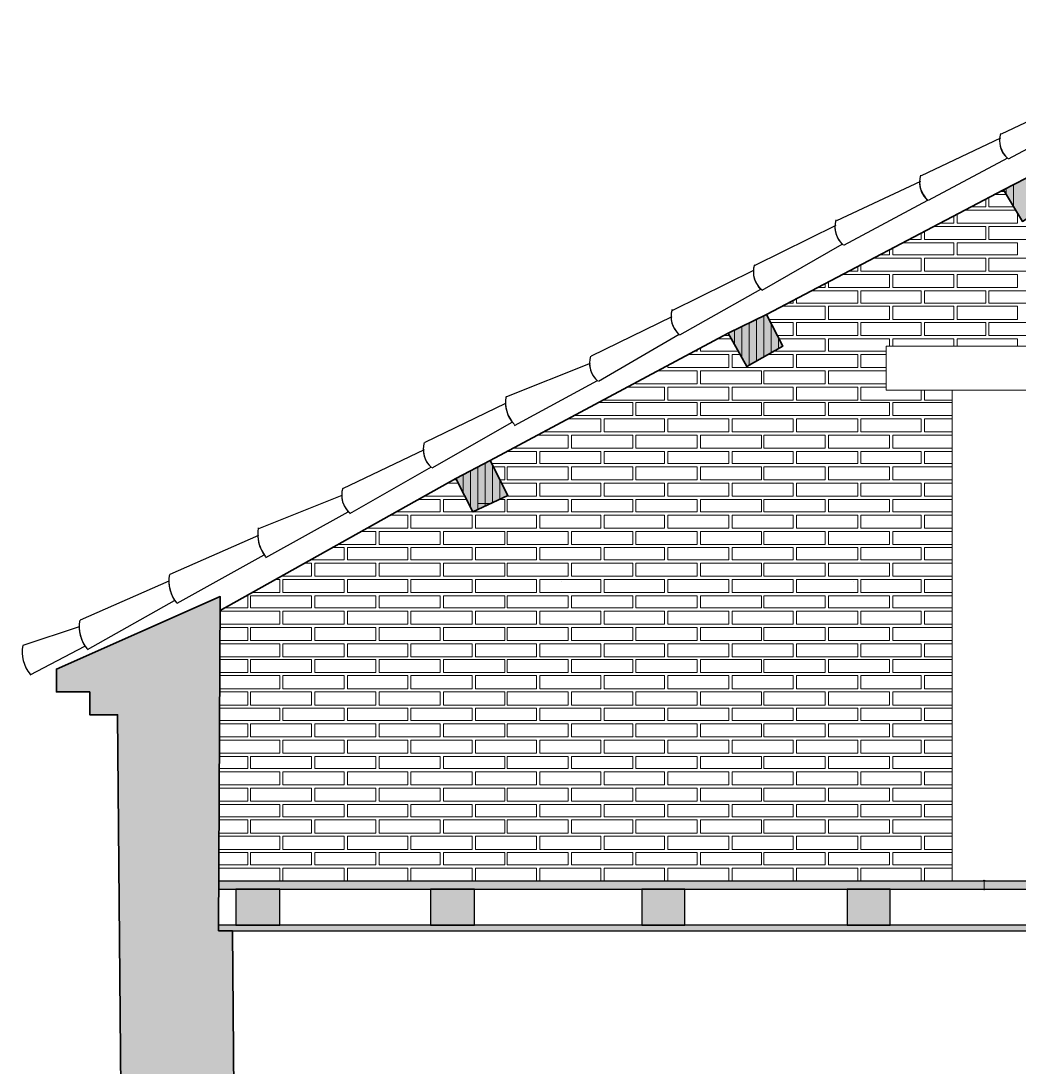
# Model space of a CAD drawing. Header units: millimetres. Extents: x 547603 to 562803, y -796635 to -788200.
# Drawn here: x 547925 to 551816, y -792468 to -788391 of the extents above; entities that cross this region are included whole.
import ezdxf

# ---------------------------------------------------------------- set-up
doc = ezdxf.new("R2010")
doc.units = ezdxf.units.MM
for name, color, linetype, lineweight in [('A-ALV-___-___-EXI', 250, 'Continuous', 35), ('A-BAS-___-___-EXI', 250, 'Continuous', 35), ('A-COB-___-___-EXI', 250, 'Continuous', 25), ('A-ESC-___-___-EXI', 250, 'Continuous', 25), ('A-PIS-___-___-EXI', 250, 'Continuous', 25), ('A-POR-___-___-EXI', 250, 'Continuous', 25)]:
    doc.layers.add(name, color=color, linetype=linetype, lineweight=lineweight)

msp = doc.modelspace()

# ---------------------------------------------------------------- hatches: boundary and pattern name
at = {"layer": 'A-ALV-___-___-EXI'}
h = msp.add_hatch(color=11, dxfattribs=at)
h.paths.add_polyline_path([(557138.8, -794600.1), (557539.2, -794597), (557539.2, -790968), (557739.4, -790955.3), (557748.9, -790872.7), (557138.8, -790599.4), (557138.8, -792536.9)])
h.paths.add_polyline_path([(548333.4, -794600.1), (548771.6, -794597), (548749.7, -791937.2), (548695.7, -791937.2), (548702, -790634.4), (548063.3, -790917.2), (548063.3, -791006.2), (548193.6, -791006.2), (548193.6, -791095.1), (548301.6, -791095.1), (548314.7, -792536.9)])
at = {"layer": 'A-COB-___-___-EXI', "true_color": 0xc19a82, "transparency": 33554636}
h = msp.add_hatch(color=33, dxfattribs=at)
h.paths.add_polyline_path([(549687.1, -790303.9), (549823.7, -790240.3), (549753.8, -790103.7), (549620.4, -790173.6)])
h.paths.add_polyline_path([(556172.8, -790243.5), (556233.1, -790122.8), (556106, -790062.4), (556039.3, -790186.3)])
h.paths.add_polyline_path([(550754.8, -789738.3), (550894.6, -789658.8), (550831.1, -789534.9), (550681.7, -789608)])
h.paths.add_polyline_path([(555089.2, -789703.3), (555168.6, -789573), (555025.6, -789487.2), (554943, -789630.2)])
h.paths.add_polyline_path([(551828.9, -789172.6), (551949.6, -789093.2), (551886.1, -788982), (551755.8, -789048.7)])
h.paths.add_polyline_path([(553983.3, -789137.7), (554066, -788994.7), (553954.7, -788921.6), (553868.9, -789067.8)])
h.paths.add_polyline_path([(552937.9, -788575.2), (553030, -788508.5), (552934.7, -788390.9), (552845.7, -788467.2)])
at = {"layer": 'A-PIS-___-___-EXI', "true_color": 0xc19a82, "transparency": 33554636}
h = msp.add_hatch(color=33, dxfattribs=at)
h.paths.add_polyline_path([(548762.4, -791937.2), (555286.2, -791937.2), (555286.2, -791915), (548695.8, -791915), (548695.8, -791937.2)])
h.paths.add_polyline_path([(555120.9, -791775.2), (555286.2, -791775.2), (555286.2, -791743.4), (548696.6, -791743.4), (548696.6, -791775.2), (554625.2, -791775.2)])
h = msp.add_hatch(color=33, dxfattribs=at)
h.paths.add_polyline_path([(548762.4, -791915), (548934, -791915), (548934, -791775.2), (548762.4, -791775.2)])
h.paths.add_polyline_path([(555286.2, -791915), (555286.2, -791775.2), (555120.9, -791775.2), (555120.9, -791915)])
h.paths.add_polyline_path([(549521.9, -791915), (549693.4, -791915), (549693.4, -791775.2), (549521.9, -791775.2)])
h.paths.add_polyline_path([(554625.2, -791915), (554625.2, -791775.2), (554453.6, -791775.2), (554453.6, -791915)])
h.paths.add_polyline_path([(550344.9, -791915), (550513.3, -791915), (550513.3, -791775.2), (550344.9, -791775.2)])
h.paths.add_polyline_path([(553748.2, -791915), (553748.2, -791775.2), (553576.6, -791775.2), (553576.6, -791915)])
h.paths.add_polyline_path([(551145.7, -791915), (551314.1, -791915), (551314.1, -791775.2), (551145.7, -791775.2)])
h.paths.add_polyline_path([(552972.8, -791915), (552972.8, -791775.2), (552801.2, -791775.2), (552801.2, -791915)])
h.paths.add_polyline_path([(552016.3, -791915), (552184.8, -791915), (552184.8, -791775.2), (552016.3, -791775.2)])

# ---------------------------------------------------------------- linework, layer by layer
at = {"layer": 'A-ALV-___-___-EXI', "color": 252, "lineweight": 9}
for p, q in [((551746.2, -789055.1), (551758.9, -789055.1)), ((551603.2, -789128.2), (551802.6, -789128.2)), ((550643.6, -789630.2), (550694.2, -789630.2)), ((549588.6, -790192.7), (549629.9, -790192.7)), ((549610.8, -790180), (549623.5, -790180)), ((549499.6, -790243.5), (549655.3, -790243.5))]:
    msp.add_line(p, q, dxfattribs=at)
at = {"layer": 'A-ALV-___-___-EXI', "color": 33, "lineweight": 9}
for p, q in [((548762.4, -791775.2), (548696.6, -791775.2)), ((549521.9, -791775.2), (548934, -791775.2)), ((550344.9, -791775.2), (549693.4, -791775.2)), ((549757, -791743.4), (549706.2, -791743.4)), ((549989, -791743.4), (550135.1, -791743.4)), ((550983.6, -791743.4), (550929.6, -791743.4))]:
    msp.add_line(p, q, dxfattribs=at)
at = {"layer": 'A-ALV-___-___-EXI', "color": 43, "lineweight": 9}
for p, q in [((548934, -791775.2), (548762.4, -791775.2)), ((549693.4, -791775.2), (549521.9, -791775.2)), ((550513.3, -791775.2), (550344.9, -791775.2))]:
    msp.add_line(p, q, dxfattribs=at)
at = {"layer": 'A-ALV-___-___-EXI', "color": 252, "lineweight": 9, "flags": 128}
for points in [[(551628.7, -789115.4), (551685.9, -789115.4), (551685.9, -789086.8)], [(551698.6, -789080.5), (551698.6, -789115.4), (551795.1, -789115.4), (551797.1, -789115.4)], [(551507.9, -789179), (551561.9, -789179), (551561.9, -789150.4)], [(551574.6, -789144), (551574.6, -789179), (551809.8, -789179), (551809.8, -789144)], [(551485.7, -789191.7), (551685.9, -789191.7), (551685.9, -789242.6), (551447.5, -789242.6), (551447.5, -789210.8)], [(551364.9, -789255.3), (551561.9, -789255.3), (551561.9, -789302.9), (551323.6, -789302.9), (551323.6, -789277.5)], [(551390.3, -789242.6), (551434.8, -789242.6), (551434.8, -789217.1)], [(551272.8, -789302.9), (551310.9, -789302.9), (551310.9, -789283.9)], [(551247.3, -789315.6), (551434.8, -789315.6), (551434.8, -789366.5), (551199.7, -789366.5), (551199.7, -789341.1)], [(551152, -789366.5), (551187, -789366.5), (551187, -789350.6)], [(551034.4, -789430), (551059.9, -789430), (551059.9, -789414.1)], [(551129.8, -789379.2), (551310.9, -789379.2), (551310.9, -789430), (551072.6, -789430), (551072.6, -789407.8)], [(551009, -789442.7), (551187, -789442.7), (551187, -789490.4), (550948.6, -789490.4), (550948.6, -789474.5)], [(550913.7, -789490.4), (550935.9, -789490.4), (550935.9, -789480.9)], [(550891.4, -789503.1), (551059.9, -789503.1), (551059.9, -789554), (550840.8, -789554)], [(550847.4, -789566.7), (550935.9, -789566.7), (550935.9, -789617.5), (550873.4, -789617.5)], [(550665.8, -789617.5), (550684.9, -789617.5), (550684.9, -789613.7), (550684.9, -789611.2)], [(550878.7, -789630.2), (550880, -789630.2), (551059.9, -789630.2), (551059.9, -789677.9), (550861.1, -789677.9), (550856.5, -789677.9)], [(551298.2, -789677.9), (551072.6, -789677.9), (551072.6, -789630.2), (551310.9, -789630.2), (551310.9, -789658.8)], [(551323.6, -789658.8), (551323.6, -789630.2), (551561.9, -789630.2), (551561.9, -789658.8)], [(551574.6, -789658.8), (551574.6, -789630.2), (551809.8, -789630.2), (551809.8, -789658.8)], [(550526, -789690.6), (550684.9, -789690.6), (550684.9, -789741.4), (550446.6, -789741.4), (550446.6, -789735.1)], [(550548.2, -789677.9), (550561, -789677.9), (550561, -789674.7)], [(550573.7, -789668.4), (550573.7, -789677.9), (550720.9, -789677.9), (550723, -789677.9)], [(550834.2, -789690.6), (550838.7, -789690.6), (550935.9, -789690.6), (550935.9, -789741.4), (550697.6, -789741.4), (550697.6, -789690.6), (550728.1, -789690.6), (550729.4, -789690.6)], [(551298.2, -789741.4), (551199.7, -789741.4), (551199.7, -789690.6), (551298.2, -789690.6)], [(550408.4, -789754.2), (550561, -789754.2), (550561, -789805), (550322.6, -789805), (550322.6, -789801.8)], [(551298.2, -789805), (551072.6, -789805), (551072.6, -789754.2), (551298.2, -789754.2)], [(550290.9, -789817.7), (550433.9, -789817.7), (550433.9, -789868.6), (550198.7, -789868.6)], [(551434.8, -789830.4), (551434.8, -789868.6), (551199.7, -789868.6), (551199.7, -789817.7), (551298.2, -789817.7)], [(551447.5, -789830.4), (551447.5, -789868.6), (551555.6, -789868.6)], [(550176.5, -789878.1), (550309.9, -789878.1), (550309.9, -789928.9), (550081.1, -789928.9)], [(551555.6, -789928.9), (551323.6, -789928.9), (551323.6, -789878.1), (551555.6, -789878.1)], [(550058.9, -789941.6), (550186, -789941.6), (550186, -789992.5), (549963.6, -789992.5)], [(551555.6, -789992.5), (551447.5, -789992.5), (551447.5, -789941.6), (551555.6, -789941.6)], [(549941.3, -790005.2), (550058.9, -790005.2), (550058.9, -790056), (549849.2, -790056)], [(551555.6, -790056), (551323.6, -790056), (551323.6, -790005.2), (551555.6, -790005.2)], [(549823.7, -790068.8), (549935, -790068.8), (549935, -790116.4), (549763.4, -790116.4)], [(551555.6, -790116.4), (551447.5, -790116.4), (551447.5, -790068.8), (551555.6, -790068.8)], [(549769.7, -790129.1), (549811, -790129.1), (549811, -790180), (549792.8, -790180)], [(551555.6, -790180), (551323.6, -790180), (551323.6, -790129.1), (551555.6, -790129.1)], [(549799.3, -790192.7), (549935, -790192.7), (549935, -790243.5), (549823.7, -790243.5)], [(551555.6, -790243.5), (551447.5, -790243.5), (551447.5, -790192.7), (551555.6, -790192.7)], [(549477.4, -790256.2), (549560, -790256.2), (549560, -790303.9), (549385.2, -790303.9)], [(549795.1, -790256.2), (549811, -790256.2), (549811, -790303.9), (549572.7, -790303.9), (549572.7, -790256.2), (549661.7, -790256.2)], [(551555.6, -790303.9), (551323.6, -790303.9), (551323.6, -790256.2), (551555.6, -790256.2)], [(549363, -790316.6), (549432.9, -790316.6), (549432.9, -790367.5), (549274, -790367.5)], [(551555.6, -790367.5), (551447.5, -790367.5), (551447.5, -790316.6), (551555.6, -790316.6)], [(549251.8, -790380.2), (549308.9, -790380.2), (549308.9, -790431), (549162.8, -790431)], [(551555.6, -790431), (551323.6, -790431), (551323.6, -790380.2), (551555.6, -790380.2)], [(549140.5, -790443.7), (549185, -790443.7), (549185, -790491.4), (549051.6, -790491.4)], [(551555.6, -790491.4), (551447.5, -790491.4), (551447.5, -790443.7), (551555.6, -790443.7)], [(549029.3, -790504.1), (549057.9, -790504.1), (549057.9, -790554.9), (548937.2, -790554.9)], [(551555.6, -790554.9), (551323.6, -790554.9), (551323.6, -790504.1), (551555.6, -790504.1)], [(548914.9, -790567.6), (548934, -790567.6), (548934, -790618.5), (548825.9, -790618.5)], [(551555.6, -790618.5), (551447.5, -790618.5), (551447.5, -790567.6), (551555.6, -790567.6)], [(548803.7, -790631.2), (548810.1, -790631.2), (548810.1, -790678.9), (548714.7, -790678.9)], [(551555.6, -790678.9), (551323.6, -790678.9), (551323.6, -790631.2), (551555.6, -790631.2)], [(548702, -790691.6), (548934, -790691.6), (548934, -790742.4), (548702, -790742.4)], [(551555.6, -790742.4), (551447.5, -790742.4), (551447.5, -790691.6), (551555.6, -790691.6)], [(548702, -790755.1), (548810.1, -790755.1), (548810.1, -790806), (548702, -790806)], [(551555.6, -790806), (551323.6, -790806), (551323.6, -790755.1), (551555.6, -790755.1)], [(548702, -790818.7), (548934, -790818.7), (548934, -790869.5), (548702, -790869.5)], [(551555.6, -790869.5), (551447.5, -790869.5), (551447.5, -790818.7), (551555.6, -790818.7)], [(548702, -790879.1), (548810.1, -790879.1), (548810.1, -790929.9), (548702, -790929.9)], [(551555.6, -790929.9), (551323.6, -790929.9), (551323.6, -790879.1), (551555.6, -790879.1)], [(548702, -790942.6), (548934, -790942.6), (548934, -790993.5), (548700.3, -790993.5)], [(551555.6, -790993.5), (551447.5, -790993.5), (551447.5, -790942.6), (551555.6, -790942.6)], [(548700.2, -791006.2), (548810.1, -791006.2), (548810.1, -791057), (548699.9, -791057)], [(551555.6, -791057), (551323.6, -791057), (551323.6, -791006.2), (551555.6, -791006.2)], [(548699.9, -791069.7), (548934, -791069.7), (548934, -791117.4), (548699.7, -791117.4)], [(551555.6, -791117.4), (551447.5, -791117.4), (551447.5, -791069.7), (551555.6, -791069.7)], [(548699.6, -791130.1), (548810.1, -791130.1), (548810.1, -791180.9), (548699.3, -791180.9)], [(551555.6, -791180.9), (551323.6, -791180.9), (551323.6, -791130.1), (551555.6, -791130.1)], [(548699.3, -791193.7), (548934, -791193.7), (548934, -791244.5), (548699, -791244.5)], [(551555.6, -791244.5), (551447.5, -791244.5), (551447.5, -791193.7), (551555.6, -791193.7)], [(548699, -791257.2), (548810.1, -791257.2), (548810.1, -791304.9), (548698.8, -791304.9)], [(551555.6, -791304.9), (551323.6, -791304.9), (551323.6, -791257.2), (551555.6, -791257.2)], [(548698.8, -791317.6), (548934, -791317.6), (548934, -791368.4), (548698.8, -791368.4)], [(551555.6, -791368.4), (551447.5, -791368.4), (551447.5, -791317.6), (551555.6, -791317.6)], [(548698.8, -791381.1), (548810.1, -791381.1), (548810.1, -791432), (548698.8, -791432)], [(551555.6, -791432), (551323.6, -791432), (551323.6, -791381.1), (551555.6, -791381.1)], [(548698.8, -791444.7), (548934, -791444.7), (548934, -791492.4), (548698.8, -791492.4)], [(551555.6, -791492.4), (551447.5, -791492.4), (551447.5, -791444.7), (551555.6, -791444.7)], [(548698.8, -791505.1), (548810.1, -791505.1), (548810.1, -791555.9), (548697.5, -791555.9)], [(551555.6, -791555.9), (551323.6, -791555.9), (551323.6, -791505.1), (551555.6, -791505.1)], [(548697.5, -791568.6), (548934, -791568.6), (548934, -791619.5), (548697.2, -791619.5)], [(551555.6, -791619.5), (551447.5, -791619.5), (551447.5, -791568.6), (551555.6, -791568.6)], [(548697.1, -791632.2), (548810.1, -791632.2), (548810.1, -791679.8), (548696.9, -791679.8)], [(551555.6, -791679.8), (551323.6, -791679.8), (551323.6, -791632.2), (551555.6, -791632.2)], [(548696.8, -791692.6), (548934, -791692.6), (548934, -791743.4)], [(548946.7, -791743.4), (548946.7, -791692.6), (549185, -791692.6), (549185, -791743.4)], [(549197.7, -791743.4), (549197.7, -791692.6), (549432.9, -791692.6), (549432.9, -791743.4)], [(549445.6, -791743.4), (549445.6, -791692.6), (549683.9, -791692.6), (549683.9, -791743.4)], [(549696.6, -791743.4), (549696.6, -791692.6), (549935, -791692.6), (549935, -791743.4)], [(549947.7, -791743.4), (549947.7, -791692.6), (550186, -791692.6), (550186, -791743.4)], [(550198.7, -791743.4), (550198.7, -791692.6), (550433.9, -791692.6), (550433.9, -791743.4)], [(550446.6, -791743.4), (550446.6, -791692.6), (550684.9, -791692.6), (550684.9, -791743.4)], [(550697.6, -791743.4), (550697.6, -791692.6), (550935.9, -791692.6), (550935.9, -791743.4)], [(550948.6, -791743.4), (550948.6, -791692.6), (551187, -791692.6), (551187, -791743.4)], [(551199.7, -791743.4), (551199.7, -791692.6), (551434.8, -791692.6), (551434.8, -791743.4)], [(551447.5, -791743.4), (551447.5, -791692.6), (551555.6, -791692.6)]]:
    msp.add_lwpolyline(points, dxfattribs=at)
for points in [[(551936.9, -789191.7), (551936.9, -789242.6), (551698.6, -789242.6), (551698.6, -789191.7)], [(551809.8, -789255.3), (551809.8, -789302.9), (551574.6, -789302.9), (551574.6, -789255.3)], [(551685.9, -789315.6), (551685.9, -789366.5), (551447.5, -789366.5), (551447.5, -789315.6)], [(551936.9, -789315.6), (551936.9, -789366.5), (551698.6, -789366.5), (551698.6, -789315.6)], [(551561.9, -789379.2), (551561.9, -789430), (551323.6, -789430), (551323.6, -789379.2)], [(551809.8, -789379.2), (551809.8, -789430), (551574.6, -789430), (551574.6, -789379.2)], [(551434.8, -789442.7), (551434.8, -789490.4), (551199.7, -789490.4), (551199.7, -789442.7)], [(551685.9, -789442.7), (551685.9, -789490.4), (551447.5, -789490.4), (551447.5, -789442.7)], [(551936.9, -789442.7), (551936.9, -789490.4), (551698.6, -789490.4), (551698.6, -789442.7)], [(551310.9, -789503.1), (551310.9, -789554), (551072.6, -789554), (551072.6, -789503.1)], [(551561.9, -789503.1), (551561.9, -789554), (551323.6, -789554), (551323.6, -789503.1)], [(551809.8, -789503.1), (551809.8, -789554), (551574.6, -789554), (551574.6, -789503.1)], [(551187, -789566.7), (551187, -789617.5), (550948.6, -789617.5), (550948.6, -789566.7)], [(551434.8, -789566.7), (551434.8, -789617.5), (551199.7, -789617.5), (551199.7, -789566.7)], [(551685.9, -789566.7), (551685.9, -789617.5), (551447.5, -789617.5), (551447.5, -789566.7)], [(551936.9, -789566.7), (551936.9, -789617.5), (551698.6, -789617.5), (551698.6, -789566.7)], [(551187, -789690.6), (551187, -789741.4), (550948.6, -789741.4), (550948.6, -789690.6)], [(550812, -789754.2), (550812, -789805), (550573.7, -789805), (550573.7, -789754.2)], [(551059.9, -789754.2), (551059.9, -789805), (550821.5, -789805), (550821.5, -789754.2)], [(550684.9, -789817.7), (550684.9, -789868.6), (550446.6, -789868.6), (550446.6, -789817.7)], [(550935.9, -789817.7), (550935.9, -789868.6), (550697.6, -789868.6), (550697.6, -789817.7)], [(551187, -789817.7), (551187, -789868.6), (550948.6, -789868.6), (550948.6, -789817.7)], [(550561, -789878.1), (550561, -789928.9), (550322.6, -789928.9), (550322.6, -789878.1)], [(550812, -789878.1), (550812, -789928.9), (550573.7, -789928.9), (550573.7, -789878.1)], [(551059.9, -789878.1), (551059.9, -789928.9), (550821.5, -789928.9), (550821.5, -789878.1)], [(551310.9, -789878.1), (551310.9, -789928.9), (551072.6, -789928.9), (551072.6, -789878.1)], [(550433.9, -789941.6), (550433.9, -789992.5), (550198.7, -789992.5), (550198.7, -789941.6)], [(550684.9, -789941.6), (550684.9, -789992.5), (550446.6, -789992.5), (550446.6, -789941.6)], [(550935.9, -789941.6), (550935.9, -789992.5), (550697.6, -789992.5), (550697.6, -789941.6)], [(551187, -789941.6), (551187, -789992.5), (550948.6, -789992.5), (550948.6, -789941.6)], [(551434.8, -789941.6), (551434.8, -789992.5), (551199.7, -789992.5), (551199.7, -789941.6)], [(550309.9, -790005.2), (550309.9, -790056), (550071.6, -790056), (550071.6, -790005.2)], [(550561, -790005.2), (550561, -790056), (550322.6, -790056), (550322.6, -790005.2)], [(550812, -790005.2), (550812, -790056), (550573.7, -790056), (550573.7, -790005.2)], [(551059.9, -790005.2), (551059.9, -790056), (550821.5, -790056), (550821.5, -790005.2)], [(551310.9, -790005.2), (551310.9, -790056), (551072.6, -790056), (551072.6, -790005.2)], [(550186, -790068.8), (550186, -790116.4), (549947.7, -790116.4), (549947.7, -790068.8)], [(550433.9, -790068.8), (550433.9, -790116.4), (550198.7, -790116.4), (550198.7, -790068.8)], [(550684.9, -790068.8), (550684.9, -790116.4), (550446.6, -790116.4), (550446.6, -790068.8)], [(550935.9, -790068.8), (550935.9, -790116.4), (550697.6, -790116.4), (550697.6, -790068.8)], [(551187, -790068.8), (551187, -790116.4), (550948.6, -790116.4), (550948.6, -790068.8)], [(551434.8, -790068.8), (551434.8, -790116.4), (551199.7, -790116.4), (551199.7, -790068.8)], [(550058.9, -790129.1), (550058.9, -790180), (549820.6, -790180), (549820.6, -790129.1)], [(550309.9, -790129.1), (550309.9, -790180), (550071.6, -790180), (550071.6, -790129.1)], [(550561, -790129.1), (550561, -790180), (550322.6, -790180), (550322.6, -790129.1)], [(550812, -790129.1), (550812, -790180), (550573.7, -790180), (550573.7, -790129.1)], [(551059.9, -790129.1), (551059.9, -790180), (550821.5, -790180), (550821.5, -790129.1)], [(551310.9, -790129.1), (551310.9, -790180), (551072.6, -790180), (551072.6, -790129.1)], [(550186, -790192.7), (550186, -790243.5), (549947.7, -790243.5), (549947.7, -790192.7)], [(550433.9, -790192.7), (550433.9, -790243.5), (550198.7, -790243.5), (550198.7, -790192.7)], [(550684.9, -790192.7), (550684.9, -790243.5), (550446.6, -790243.5), (550446.6, -790192.7)], [(550935.9, -790192.7), (550935.9, -790243.5), (550697.6, -790243.5), (550697.6, -790192.7)], [(551187, -790192.7), (551187, -790243.5), (550948.6, -790243.5), (550948.6, -790192.7)], [(551434.8, -790192.7), (551434.8, -790243.5), (551199.7, -790243.5), (551199.7, -790192.7)], [(550058.9, -790256.2), (550058.9, -790303.9), (549820.6, -790303.9), (549820.6, -790256.2)], [(550309.9, -790256.2), (550309.9, -790303.9), (550071.6, -790303.9), (550071.6, -790256.2)], [(550561, -790256.2), (550561, -790303.9), (550322.6, -790303.9), (550322.6, -790256.2)], [(550812, -790256.2), (550812, -790303.9), (550573.7, -790303.9), (550573.7, -790256.2)], [(551059.9, -790256.2), (551059.9, -790303.9), (550821.5, -790303.9), (550821.5, -790256.2)], [(551310.9, -790256.2), (551310.9, -790303.9), (551072.6, -790303.9), (551072.6, -790256.2)], [(549683.9, -790316.6), (549683.9, -790367.5), (549445.6, -790367.5), (549445.6, -790316.6)], [(549935, -790316.6), (549935, -790367.5), (549696.6, -790367.5), (549696.6, -790316.6)], [(550186, -790316.6), (550186, -790367.5), (549947.7, -790367.5), (549947.7, -790316.6)], [(550433.9, -790316.6), (550433.9, -790367.5), (550198.7, -790367.5), (550198.7, -790316.6)], [(550684.9, -790316.6), (550684.9, -790367.5), (550446.6, -790367.5), (550446.6, -790316.6)], [(550935.9, -790316.6), (550935.9, -790367.5), (550697.6, -790367.5), (550697.6, -790316.6)], [(551187, -790316.6), (551187, -790367.5), (550948.6, -790367.5), (550948.6, -790316.6)], [(551434.8, -790316.6), (551434.8, -790367.5), (551199.7, -790367.5), (551199.7, -790316.6)], [(549560, -790380.2), (549560, -790431), (549321.7, -790431), (549321.7, -790380.2)], [(549811, -790380.2), (549811, -790431), (549572.7, -790431), (549572.7, -790380.2)], [(550058.9, -790380.2), (550058.9, -790431), (549820.6, -790431), (549820.6, -790380.2)], [(550309.9, -790380.2), (550309.9, -790431), (550071.6, -790431), (550071.6, -790380.2)], [(550561, -790380.2), (550561, -790431), (550322.6, -790431), (550322.6, -790380.2)], [(550812, -790380.2), (550812, -790431), (550573.7, -790431), (550573.7, -790380.2)], [(551059.9, -790380.2), (551059.9, -790431), (550821.5, -790431), (550821.5, -790380.2)], [(551310.9, -790380.2), (551310.9, -790431), (551072.6, -790431), (551072.6, -790380.2)], [(549432.9, -790443.7), (549432.9, -790491.4), (549197.7, -790491.4), (549197.7, -790443.7)], [(549683.9, -790443.7), (549683.9, -790491.4), (549445.6, -790491.4), (549445.6, -790443.7)], [(549935, -790443.7), (549935, -790491.4), (549696.6, -790491.4), (549696.6, -790443.7)], [(550186, -790443.7), (550186, -790491.4), (549947.7, -790491.4), (549947.7, -790443.7)], [(550433.9, -790443.7), (550433.9, -790491.4), (550198.7, -790491.4), (550198.7, -790443.7)], [(550684.9, -790443.7), (550684.9, -790491.4), (550446.6, -790491.4), (550446.6, -790443.7)], [(550935.9, -790443.7), (550935.9, -790491.4), (550697.6, -790491.4), (550697.6, -790443.7)], [(551187, -790443.7), (551187, -790491.4), (550948.6, -790491.4), (550948.6, -790443.7)], [(551434.8, -790443.7), (551434.8, -790491.4), (551199.7, -790491.4), (551199.7, -790443.7)], [(549308.9, -790504.1), (549308.9, -790554.9), (549070.6, -790554.9), (549070.6, -790504.1)], [(549560, -790504.1), (549560, -790554.9), (549321.7, -790554.9), (549321.7, -790504.1)], [(549811, -790504.1), (549811, -790554.9), (549572.7, -790554.9), (549572.7, -790504.1)], [(550058.9, -790504.1), (550058.9, -790554.9), (549820.6, -790554.9), (549820.6, -790504.1)], [(550309.9, -790504.1), (550309.9, -790554.9), (550071.6, -790554.9), (550071.6, -790504.1)], [(550561, -790504.1), (550561, -790554.9), (550322.6, -790554.9), (550322.6, -790504.1)], [(550812, -790504.1), (550812, -790554.9), (550573.7, -790554.9), (550573.7, -790504.1)], [(551059.9, -790504.1), (551059.9, -790554.9), (550821.5, -790554.9), (550821.5, -790504.1)], [(551310.9, -790504.1), (551310.9, -790554.9), (551072.6, -790554.9), (551072.6, -790504.1)], [(549185, -790567.6), (549185, -790618.5), (548946.7, -790618.5), (548946.7, -790567.6)], [(549432.9, -790567.6), (549432.9, -790618.5), (549197.7, -790618.5), (549197.7, -790567.6)], [(549683.9, -790567.6), (549683.9, -790618.5), (549445.6, -790618.5), (549445.6, -790567.6)], [(549935, -790567.6), (549935, -790618.5), (549696.6, -790618.5), (549696.6, -790567.6)], [(550186, -790567.6), (550186, -790618.5), (549947.7, -790618.5), (549947.7, -790567.6)], [(550433.9, -790567.6), (550433.9, -790618.5), (550198.7, -790618.5), (550198.7, -790567.6)], [(550684.9, -790567.6), (550684.9, -790618.5), (550446.6, -790618.5), (550446.6, -790567.6)], [(550935.9, -790567.6), (550935.9, -790618.5), (550697.6, -790618.5), (550697.6, -790567.6)], [(551187, -790567.6), (551187, -790618.5), (550948.6, -790618.5), (550948.6, -790567.6)], [(551434.8, -790567.6), (551434.8, -790618.5), (551199.7, -790618.5), (551199.7, -790567.6)], [(549057.9, -790631.2), (549057.9, -790678.9), (548819.6, -790678.9), (548819.6, -790631.2)], [(549308.9, -790631.2), (549308.9, -790678.9), (549070.6, -790678.9), (549070.6, -790631.2)], [(549560, -790631.2), (549560, -790678.9), (549321.7, -790678.9), (549321.7, -790631.2)], [(549811, -790631.2), (549811, -790678.9), (549572.7, -790678.9), (549572.7, -790631.2)], [(550058.9, -790631.2), (550058.9, -790678.9), (549820.6, -790678.9), (549820.6, -790631.2)], [(550309.9, -790631.2), (550309.9, -790678.9), (550071.6, -790678.9), (550071.6, -790631.2)], [(550561, -790631.2), (550561, -790678.9), (550322.6, -790678.9), (550322.6, -790631.2)], [(550812, -790631.2), (550812, -790678.9), (550573.7, -790678.9), (550573.7, -790631.2)], [(551059.9, -790631.2), (551059.9, -790678.9), (550821.5, -790678.9), (550821.5, -790631.2)], [(551310.9, -790631.2), (551310.9, -790678.9), (551072.6, -790678.9), (551072.6, -790631.2)], [(549185, -790691.6), (549185, -790742.4), (548946.7, -790742.4), (548946.7, -790691.6)], [(549432.9, -790691.6), (549432.9, -790742.4), (549197.7, -790742.4), (549197.7, -790691.6)], [(549683.9, -790691.6), (549683.9, -790742.4), (549445.6, -790742.4), (549445.6, -790691.6)], [(549935, -790691.6), (549935, -790742.4), (549696.6, -790742.4), (549696.6, -790691.6)], [(550186, -790691.6), (550186, -790742.4), (549947.7, -790742.4), (549947.7, -790691.6)], [(550433.9, -790691.6), (550433.9, -790742.4), (550198.7, -790742.4), (550198.7, -790691.6)], [(550684.9, -790691.6), (550684.9, -790742.4), (550446.6, -790742.4), (550446.6, -790691.6)], [(550935.9, -790691.6), (550935.9, -790742.4), (550697.6, -790742.4), (550697.6, -790691.6)], [(551187, -790691.6), (551187, -790742.4), (550948.6, -790742.4), (550948.6, -790691.6)], [(551434.8, -790691.6), (551434.8, -790742.4), (551199.7, -790742.4), (551199.7, -790691.6)], [(549057.9, -790755.1), (549057.9, -790806), (548819.6, -790806), (548819.6, -790755.1)], [(549308.9, -790755.1), (549308.9, -790806), (549070.6, -790806), (549070.6, -790755.1)], [(549560, -790755.1), (549560, -790806), (549321.7, -790806), (549321.7, -790755.1)], [(549811, -790755.1), (549811, -790806), (549572.7, -790806), (549572.7, -790755.1)], [(550058.9, -790755.1), (550058.9, -790806), (549820.6, -790806), (549820.6, -790755.1)], [(550309.9, -790755.1), (550309.9, -790806), (550071.6, -790806), (550071.6, -790755.1)], [(550561, -790755.1), (550561, -790806), (550322.6, -790806), (550322.6, -790755.1)], [(550812, -790755.1), (550812, -790806), (550573.7, -790806), (550573.7, -790755.1)], [(551059.9, -790755.1), (551059.9, -790806), (550821.5, -790806), (550821.5, -790755.1)], [(551310.9, -790755.1), (551310.9, -790806), (551072.6, -790806), (551072.6, -790755.1)], [(549185, -790818.7), (549185, -790869.5), (548946.7, -790869.5), (548946.7, -790818.7)], [(549432.9, -790818.7), (549432.9, -790869.5), (549197.7, -790869.5), (549197.7, -790818.7)], [(549683.9, -790818.7), (549683.9, -790869.5), (549445.6, -790869.5), (549445.6, -790818.7)], [(549935, -790818.7), (549935, -790869.5), (549696.6, -790869.5), (549696.6, -790818.7)], [(550186, -790818.7), (550186, -790869.5), (549947.7, -790869.5), (549947.7, -790818.7)], [(550433.9, -790818.7), (550433.9, -790869.5), (550198.7, -790869.5), (550198.7, -790818.7)], [(550684.9, -790818.7), (550684.9, -790869.5), (550446.6, -790869.5), (550446.6, -790818.7)], [(550935.9, -790818.7), (550935.9, -790869.5), (550697.6, -790869.5), (550697.6, -790818.7)], [(551187, -790818.7), (551187, -790869.5), (550948.6, -790869.5), (550948.6, -790818.7)], [(551434.8, -790818.7), (551434.8, -790869.5), (551199.7, -790869.5), (551199.7, -790818.7)], [(549057.9, -790879.1), (549057.9, -790929.9), (548819.6, -790929.9), (548819.6, -790879.1)], [(549308.9, -790879.1), (549308.9, -790929.9), (549070.6, -790929.9), (549070.6, -790879.1)], [(549560, -790879.1), (549560, -790929.9), (549321.7, -790929.9), (549321.7, -790879.1)], [(549811, -790879.1), (549811, -790929.9), (549572.7, -790929.9), (549572.7, -790879.1)], [(550058.9, -790879.1), (550058.9, -790929.9), (549820.6, -790929.9), (549820.6, -790879.1)], [(550309.9, -790879.1), (550309.9, -790929.9), (550071.6, -790929.9), (550071.6, -790879.1)], [(550561, -790879.1), (550561, -790929.9), (550322.6, -790929.9), (550322.6, -790879.1)], [(550812, -790879.1), (550812, -790929.9), (550573.7, -790929.9), (550573.7, -790879.1)], [(551059.9, -790879.1), (551059.9, -790929.9), (550821.5, -790929.9), (550821.5, -790879.1)], [(551310.9, -790879.1), (551310.9, -790929.9), (551072.6, -790929.9), (551072.6, -790879.1)], [(549185, -790942.6), (549185, -790993.5), (548946.7, -790993.5), (548946.7, -790942.6)], [(549432.9, -790942.6), (549432.9, -790993.5), (549197.7, -790993.5), (549197.7, -790942.6)], [(549683.9, -790942.6), (549683.9, -790993.5), (549445.6, -790993.5), (549445.6, -790942.6)], [(549935, -790942.6), (549935, -790993.5), (549696.6, -790993.5), (549696.6, -790942.6)], [(550186, -790942.6), (550186, -790993.5), (549947.7, -790993.5), (549947.7, -790942.6)], [(550433.9, -790942.6), (550433.9, -790993.5), (550198.7, -790993.5), (550198.7, -790942.6)], [(550684.9, -790942.6), (550684.9, -790993.5), (550446.6, -790993.5), (550446.6, -790942.6)], [(550935.9, -790942.6), (550935.9, -790993.5), (550697.6, -790993.5), (550697.6, -790942.6)], [(551187, -790942.6), (551187, -790993.5), (550948.6, -790993.5), (550948.6, -790942.6)], [(551434.8, -790942.6), (551434.8, -790993.5), (551199.7, -790993.5), (551199.7, -790942.6)], [(549057.9, -791006.2), (549057.9, -791057), (548819.6, -791057), (548819.6, -791006.2)], [(549308.9, -791006.2), (549308.9, -791057), (549070.6, -791057), (549070.6, -791006.2)], [(549560, -791006.2), (549560, -791057), (549321.7, -791057), (549321.7, -791006.2)], [(549811, -791006.2), (549811, -791057), (549572.7, -791057), (549572.7, -791006.2)], [(550058.9, -791006.2), (550058.9, -791057), (549820.6, -791057), (549820.6, -791006.2)], [(550309.9, -791006.2), (550309.9, -791057), (550071.6, -791057), (550071.6, -791006.2)], [(550561, -791006.2), (550561, -791057), (550322.6, -791057), (550322.6, -791006.2)], [(550812, -791006.2), (550812, -791057), (550573.7, -791057), (550573.7, -791006.2)], [(551059.9, -791006.2), (551059.9, -791057), (550821.5, -791057), (550821.5, -791006.2)], [(551310.9, -791006.2), (551310.9, -791057), (551072.6, -791057), (551072.6, -791006.2)], [(549185, -791069.7), (549185, -791117.4), (548946.7, -791117.4), (548946.7, -791069.7)], [(549432.9, -791069.7), (549432.9, -791117.4), (549197.7, -791117.4), (549197.7, -791069.7)], [(549683.9, -791069.7), (549683.9, -791117.4), (549445.6, -791117.4), (549445.6, -791069.7)], [(549935, -791069.7), (549935, -791117.4), (549696.6, -791117.4), (549696.6, -791069.7)], [(550186, -791069.7), (550186, -791117.4), (549947.7, -791117.4), (549947.7, -791069.7)], [(550433.9, -791069.7), (550433.9, -791117.4), (550198.7, -791117.4), (550198.7, -791069.7)], [(550684.9, -791069.7), (550684.9, -791117.4), (550446.6, -791117.4), (550446.6, -791069.7)], [(550935.9, -791069.7), (550935.9, -791117.4), (550697.6, -791117.4), (550697.6, -791069.7)], [(551187, -791069.7), (551187, -791117.4), (550948.6, -791117.4), (550948.6, -791069.7)], [(551434.8, -791069.7), (551434.8, -791117.4), (551199.7, -791117.4), (551199.7, -791069.7)], [(549057.9, -791130.1), (549057.9, -791180.9), (548819.6, -791180.9), (548819.6, -791130.1)], [(549308.9, -791130.1), (549308.9, -791180.9), (549070.6, -791180.9), (549070.6, -791130.1)], [(549560, -791130.1), (549560, -791180.9), (549321.7, -791180.9), (549321.7, -791130.1)], [(549811, -791130.1), (549811, -791180.9), (549572.7, -791180.9), (549572.7, -791130.1)], [(550058.9, -791130.1), (550058.9, -791180.9), (549820.6, -791180.9), (549820.6, -791130.1)], [(550309.9, -791130.1), (550309.9, -791180.9), (550071.6, -791180.9), (550071.6, -791130.1)], [(550561, -791130.1), (550561, -791180.9), (550322.6, -791180.9), (550322.6, -791130.1)], [(550812, -791130.1), (550812, -791180.9), (550573.7, -791180.9), (550573.7, -791130.1)], [(551059.9, -791130.1), (551059.9, -791180.9), (550821.5, -791180.9), (550821.5, -791130.1)], [(551310.9, -791130.1), (551310.9, -791180.9), (551072.6, -791180.9), (551072.6, -791130.1)], [(549185, -791193.7), (549185, -791244.5), (548946.7, -791244.5), (548946.7, -791193.7)], [(549432.9, -791193.7), (549432.9, -791244.5), (549197.7, -791244.5), (549197.7, -791193.7)], [(549683.9, -791193.7), (549683.9, -791244.5), (549445.6, -791244.5), (549445.6, -791193.7)], [(549935, -791193.7), (549935, -791244.5), (549696.6, -791244.5), (549696.6, -791193.7)], [(550186, -791193.7), (550186, -791244.5), (549947.7, -791244.5), (549947.7, -791193.7)], [(550433.9, -791193.7), (550433.9, -791244.5), (550198.7, -791244.5), (550198.7, -791193.7)], [(550684.9, -791193.7), (550684.9, -791244.5), (550446.6, -791244.5), (550446.6, -791193.7)], [(550935.9, -791193.7), (550935.9, -791244.5), (550697.6, -791244.5), (550697.6, -791193.7)], [(551187, -791193.7), (551187, -791244.5), (550948.6, -791244.5), (550948.6, -791193.7)], [(551434.8, -791193.7), (551434.8, -791244.5), (551199.7, -791244.5), (551199.7, -791193.7)], [(549057.9, -791257.2), (549057.9, -791304.9), (548819.6, -791304.9), (548819.6, -791257.2)], [(549308.9, -791257.2), (549308.9, -791304.9), (549070.6, -791304.9), (549070.6, -791257.2)], [(549560, -791257.2), (549560, -791304.9), (549321.7, -791304.9), (549321.7, -791257.2)], [(549811, -791257.2), (549811, -791304.9), (549572.7, -791304.9), (549572.7, -791257.2)], [(550058.9, -791257.2), (550058.9, -791304.9), (549820.6, -791304.9), (549820.6, -791257.2)], [(550309.9, -791257.2), (550309.9, -791304.9), (550071.6, -791304.9), (550071.6, -791257.2)], [(550561, -791257.2), (550561, -791304.9), (550322.6, -791304.9), (550322.6, -791257.2)], [(550812, -791257.2), (550812, -791304.9), (550573.7, -791304.9), (550573.7, -791257.2)], [(551059.9, -791257.2), (551059.9, -791304.9), (550821.5, -791304.9), (550821.5, -791257.2)], [(551310.9, -791257.2), (551310.9, -791304.9), (551072.6, -791304.9), (551072.6, -791257.2)], [(549185, -791317.6), (549185, -791368.4), (548946.7, -791368.4), (548946.7, -791317.6)], [(549432.9, -791317.6), (549432.9, -791368.4), (549197.7, -791368.4), (549197.7, -791317.6)], [(549683.9, -791317.6), (549683.9, -791368.4), (549445.6, -791368.4), (549445.6, -791317.6)], [(549935, -791317.6), (549935, -791368.4), (549696.6, -791368.4), (549696.6, -791317.6)], [(550186, -791317.6), (550186, -791368.4), (549947.7, -791368.4), (549947.7, -791317.6)], [(550433.9, -791317.6), (550433.9, -791368.4), (550198.7, -791368.4), (550198.7, -791317.6)], [(550684.9, -791317.6), (550684.9, -791368.4), (550446.6, -791368.4), (550446.6, -791317.6)], [(550935.9, -791317.6), (550935.9, -791368.4), (550697.6, -791368.4), (550697.6, -791317.6)], [(551187, -791317.6), (551187, -791368.4), (550948.6, -791368.4), (550948.6, -791317.6)], [(551434.8, -791317.6), (551434.8, -791368.4), (551199.7, -791368.4), (551199.7, -791317.6)], [(549057.9, -791381.1), (549057.9, -791432), (548819.6, -791432), (548819.6, -791381.1)], [(549308.9, -791381.1), (549308.9, -791432), (549070.6, -791432), (549070.6, -791381.1)], [(549560, -791381.1), (549560, -791432), (549321.7, -791432), (549321.7, -791381.1)], [(549811, -791381.1), (549811, -791432), (549572.7, -791432), (549572.7, -791381.1)], [(550058.9, -791381.1), (550058.9, -791432), (549820.6, -791432), (549820.6, -791381.1)], [(550309.9, -791381.1), (550309.9, -791432), (550071.6, -791432), (550071.6, -791381.1)], [(550561, -791381.1), (550561, -791432), (550322.6, -791432), (550322.6, -791381.1)], [(550812, -791381.1), (550812, -791432), (550573.7, -791432), (550573.7, -791381.1)], [(551059.9, -791381.1), (551059.9, -791432), (550821.5, -791432), (550821.5, -791381.1)], [(551310.9, -791381.1), (551310.9, -791432), (551072.6, -791432), (551072.6, -791381.1)], [(549185, -791444.7), (549185, -791492.4), (548946.7, -791492.4), (548946.7, -791444.7)], [(549432.9, -791444.7), (549432.9, -791492.4), (549197.7, -791492.4), (549197.7, -791444.7)], [(549683.9, -791444.7), (549683.9, -791492.4), (549445.6, -791492.4), (549445.6, -791444.7)], [(549935, -791444.7), (549935, -791492.4), (549696.6, -791492.4), (549696.6, -791444.7)], [(550186, -791444.7), (550186, -791492.4), (549947.7, -791492.4), (549947.7, -791444.7)], [(550433.9, -791444.7), (550433.9, -791492.4), (550198.7, -791492.4), (550198.7, -791444.7)], [(550684.9, -791444.7), (550684.9, -791492.4), (550446.6, -791492.4), (550446.6, -791444.7)], [(550935.9, -791444.7), (550935.9, -791492.4), (550697.6, -791492.4), (550697.6, -791444.7)], [(551187, -791444.7), (551187, -791492.4), (550948.6, -791492.4), (550948.6, -791444.7)], [(551434.8, -791444.7), (551434.8, -791492.4), (551199.7, -791492.4), (551199.7, -791444.7)], [(549057.9, -791505.1), (549057.9, -791555.9), (548819.6, -791555.9), (548819.6, -791505.1)], [(549308.9, -791505.1), (549308.9, -791555.9), (549070.6, -791555.9), (549070.6, -791505.1)], [(549560, -791505.1), (549560, -791555.9), (549321.7, -791555.9), (549321.7, -791505.1)], [(549811, -791505.1), (549811, -791555.9), (549572.7, -791555.9), (549572.7, -791505.1)], [(550058.9, -791505.1), (550058.9, -791555.9), (549820.6, -791555.9), (549820.6, -791505.1)], [(550309.9, -791505.1), (550309.9, -791555.9), (550071.6, -791555.9), (550071.6, -791505.1)], [(550561, -791505.1), (550561, -791555.9), (550322.6, -791555.9), (550322.6, -791505.1)], [(550812, -791505.1), (550812, -791555.9), (550573.7, -791555.9), (550573.7, -791505.1)], [(551059.9, -791505.1), (551059.9, -791555.9), (550821.5, -791555.9), (550821.5, -791505.1)], [(551310.9, -791505.1), (551310.9, -791555.9), (551072.6, -791555.9), (551072.6, -791505.1)], [(549185, -791568.6), (549185, -791619.5), (548946.7, -791619.5), (548946.7, -791568.6)], [(549432.9, -791568.6), (549432.9, -791619.5), (549197.7, -791619.5), (549197.7, -791568.6)], [(549683.9, -791568.6), (549683.9, -791619.5), (549445.6, -791619.5), (549445.6, -791568.6)], [(549935, -791568.6), (549935, -791619.5), (549696.6, -791619.5), (549696.6, -791568.6)], [(550186, -791568.6), (550186, -791619.5), (549947.7, -791619.5), (549947.7, -791568.6)], [(550433.9, -791568.6), (550433.9, -791619.5), (550198.7, -791619.5), (550198.7, -791568.6)], [(550684.9, -791568.6), (550684.9, -791619.5), (550446.6, -791619.5), (550446.6, -791568.6)], [(550935.9, -791568.6), (550935.9, -791619.5), (550697.6, -791619.5), (550697.6, -791568.6)], [(551187, -791568.6), (551187, -791619.5), (550948.6, -791619.5), (550948.6, -791568.6)], [(551434.8, -791568.6), (551434.8, -791619.5), (551199.7, -791619.5), (551199.7, -791568.6)], [(549057.9, -791632.2), (549057.9, -791679.8), (548819.6, -791679.8), (548819.6, -791632.2)], [(549308.9, -791632.2), (549308.9, -791679.8), (549070.6, -791679.8), (549070.6, -791632.2)], [(549560, -791632.2), (549560, -791679.8), (549321.7, -791679.8), (549321.7, -791632.2)], [(549811, -791632.2), (549811, -791679.8), (549572.7, -791679.8), (549572.7, -791632.2)], [(550058.9, -791632.2), (550058.9, -791679.8), (549820.6, -791679.8), (549820.6, -791632.2)], [(550309.9, -791632.2), (550309.9, -791679.8), (550071.6, -791679.8), (550071.6, -791632.2)], [(550561, -791632.2), (550561, -791679.8), (550322.6, -791679.8), (550322.6, -791632.2)], [(550812, -791632.2), (550812, -791679.8), (550573.7, -791679.8), (550573.7, -791632.2)], [(551059.9, -791632.2), (551059.9, -791679.8), (550821.5, -791679.8), (550821.5, -791632.2)], [(551310.9, -791632.2), (551310.9, -791679.8), (551072.6, -791679.8), (551072.6, -791632.2)]]:
    msp.add_lwpolyline(points, close=True, dxfattribs=at)
at = {"layer": 'A-ALV-___-___-EXI', "color": 253, "lineweight": 9}
msp.add_lwpolyline([(549820.6, -790243.5), (549820.6, -790241.8), (549820.6, -790234.1)], dxfattribs=at)
at = {"layer": 'A-ALV-___-___-EXI', "color": 18, "lineweight": 9}
msp.add_lwpolyline([(549757, -790272.1), (549755.4, -790272.1), (549706.2, -790272.1)], dxfattribs=at)
at = {"layer": 'A-ALV-___-___-EXI', "color": 18, "lineweight": 9, "flags": 128}
for points in [[(550033.5, -790574), (550033.5, -790574), (550033.5, -790574), (550033.5, -790574)], [(551171.1, -790574), (551171.1, -790574), (551171.1, -790574), (551171.1, -790574)], [(551679.5, -791778.3), (551679.5, -791775.2), (551679.5, -791743.4), (551679.5, -791739.4), (551679.5, -791743.4), (551675.5, -791739.4)], [(551683.5, -791739.4), (551679.5, -791743.4), (551675.5, -791739.4)]]:
    msp.add_lwpolyline(points, dxfattribs=at)
at = {"layer": 'A-ALV-___-___-EXI', "color": 33, "lineweight": 9, "flags": 128}
msp.add_lwpolyline([(551218.7, -791743.4), (551269.6, -791743.4), (551132.9, -791743.4)], dxfattribs=at)
at = {"layer": 'A-ALV-___-___-EXI'}
msp.add_lwpolyline([(548317.5, -794600.1), (548333.4, -794600.1), (548771.6, -794597), (548749.7, -791937.2), (548695.8, -791937.2)], dxfattribs=at)
at = {"layer": 'A-BAS-___-___-EXI'}
msp.add_lwpolyline([(548695.7, -791937.2), (548702, -790634.4), (548063.3, -790917.2), (548063.3, -791006.2), (548193.6, -791006.2), (548193.6, -791095.1), (548301.6, -791095.1), (548333.4, -794600.1)], dxfattribs=at)
at = {"layer": 'A-COB-___-___-EXI', "color": 28, "lineweight": 25}
for p, q in [((552108.5, -788661), (551746.2, -788832.6)), ((551774.8, -788928), (552137.1, -788734.1)), ((551743.1, -788848.5), (551434.8, -788994.7)), ((551463.4, -789090), (551771.7, -788924.8)), ((551431.6, -789016.9), (551104.3, -789169.5)), ((551132.9, -789264.8), (551460.2, -789090)), ((551101.2, -789188.5), (550786.6, -789344.2)), ((550815.2, -789439.6), (551126.6, -789261.6)), ((550780.2, -789363.3), (550465.6, -789519)), ((550494.2, -789614.3), (550808.8, -789436.4)), ((550462.5, -789544.4), (550147.9, -789697)), ((550176.5, -789795.5), (550491, -789611.2)), ((550144.7, -789725.6), (549817.4, -789855.8)), ((549849.2, -789967.1), (550173.3, -789792.3)), ((549814.2, -789881.3), (549499.6, -790033.8)), ((549528.2, -790132.3), (549839.6, -789954.4)), ((549496.4, -790062.4), (549178.7, -790214.9)), ((549207.3, -790310.3), (549525, -790129.1)), ((549175.5, -790240.3), (548851.4, -790370.6)), ((548880, -790481.9), (549200.9, -790303.9)), ((548851.4, -790396.1), (548505, -790548.6)), ((548533.6, -790659.8), (548873.6, -790472.3)), ((548501.8, -790574), (548155.4, -790726.5)), ((548184, -790840.9), (548524.1, -790650.3)), ((548152.3, -790752), (547933, -790825)), ((547961.6, -790939.4), (548174.5, -790828.2))]:
    msp.add_line(p, q, dxfattribs=at)
at = {"layer": 'A-COB-___-___-EXI', "color": 253, "lineweight": 9}
for p, q in [((550821.5, -789700.1), (550821.5, -789541.3)), ((550764.3, -789731.9), (550764.3, -789567.6)), ((550792.9, -789716), (550792.9, -789554)), ((550850.1, -789684.1), (550850.1, -789573)), ((550707.1, -789652.5), (550707.1, -789595.5)), ((550735.7, -789703.3), (550735.7, -789582.6)), ((550878.7, -789665.2), (550878.7, -789627.8)), ((549677.6, -790284.8), (549677.6, -790145)), ((549706.2, -790294.4), (549706.2, -790129.1)), ((549734.8, -790281.7), (549734.8, -790113.7)), ((549649, -790227.6), (549649, -790158.6))]:
    msp.add_line(p, q, dxfattribs=at)
at = {"layer": 'A-COB-___-___-EXI', "color": 23, "lineweight": 35, "flags": 128}
msp.add_lwpolyline([(554952.5, -789452.3), (554952.5, -789490.4), (555022.4, -789490.4), (554066, -788994.7), (553954.7, -788921.6), (553030, -788508.5), (552934.7, -788390.9), (552847.3, -788469), (552845.7, -788470.4), (551886.1, -788982), (551755.8, -789048.7), (550831.1, -789534.9), (550894.6, -789658.8), (550754.8, -789738.3), (550681.7, -789608), (550831.1, -789534.9), (550681.7, -789608), (549753.8, -790103.7), (549620.4, -790173.6), (548702, -790688.4)], dxfattribs=at)
at = {"layer": 'A-COB-___-___-EXI'}
for points in [[(551755.8, -789048.7), (551828.9, -789172.6), (551949.6, -789093.2), (551886.1, -788982)], [(550754.8, -789738.3), (550894.6, -789658.8), (550831.1, -789534.9), (550681.7, -789608)], [(549687.1, -790303.9), (549823.7, -790240.3), (549753.8, -790103.7), (549620.4, -790173.6)]]:
    msp.add_lwpolyline(points, close=True, dxfattribs=at)
at = {"layer": 'A-COB-___-___-EXI', "color": 23, "lineweight": 35, "flags": 128}
msp.add_lwpolyline([(551755.8, -789048.7), (551828.9, -789172.6), (551949.6, -789093.2), (551886.1, -788982)], close=True, dxfattribs=at)
at = {"layer": 'A-COB-___-___-EXI', "color": 252, "lineweight": 9}
msp.add_lwpolyline([(551724, -789067.8), (551765.3, -789067.8), (551765.3, -789064.9), (551765.3, -789043.8), (551765.3, -789042.4)], dxfattribs=at)
at = {"layer": 'A-COB-___-___-EXI', "color": 253, "lineweight": 9}
for points in [[(551793.9, -789115.4), (551793.9, -789113.4), (551793.9, -789029.6)], [(549763.4, -790268.4), (549763.4, -790122.3), (549763.4, -790119.6)], [(549792, -790255.1), (549792, -790178.2), (549792, -790176.8)]]:
    msp.add_lwpolyline(points, dxfattribs=at)
at = {"layer": 'A-COB-___-___-EXI', "color": 23, "lineweight": 35}
msp.add_lwpolyline([(549753.8, -790103.7), (549823.7, -790240.3), (549687.1, -790303.9), (549620.4, -790173.6)], close=True, dxfattribs=at)
at = {"layer": 'A-COB-___-___-EXI', "color": 28, "lineweight": 25}
for points in [[(551743.9, -788829.7), (551733.3, -788865), (551744.4, -788903.3), (551772.5, -788927.4)], [(551740.4, -788847.2), (551737.5, -788875.4), (551747.6, -788903.4), (551768, -788923.3)], [(551432.4, -788991.8), (551421.8, -789027.1), (551433, -789065.3), (551461, -789089.5)], [(551428.7, -789015.2), (551426.6, -789043), (551437.7, -789070.2), (551458.4, -789088.9)], [(551102, -789166.5), (551091.4, -789201.9), (551102.5, -789240.1), (551130.6, -789264.2)], [(551098.3, -789188.1), (551096.7, -789214.6), (551106.5, -789240.5), (551125.3, -789259.3)], [(550784.2, -789341.3), (550773.6, -789376.7), (550784.7, -789414.9), (550812.8, -789439)], [(550780.5, -789362.9), (550778.9, -789389.4), (550788.7, -789415.3), (550807.5, -789434.1)], [(550463.2, -789516.1), (550452.7, -789551.4), (550463.8, -789589.7), (550491.8, -789613.8)], [(550459.3, -789542.8), (550459.3, -789568.8), (550470.1, -789593.6), (550488.9, -789611.3)], [(550145.5, -789697.2), (550134.9, -789732.6), (550146, -789770.8), (550174.1, -789794.9)], [(550141.5, -789724), (550141.5, -789749.9), (550152.4, -789774.7), (550171.2, -789792.4)], [(549817.1, -789853), (549808.1, -789892.7), (549820, -789934.4), (549848.6, -789963.5)], [(549814.2, -789879.7), (549814.2, -789905.4), (549822.4, -789930.4), (549838, -789951)], [(549497.2, -790034), (549486.6, -790069.4), (549497.8, -790107.6), (549525.8, -790131.8)], [(549493.3, -790060.8), (549493.3, -790086.8), (549504.1, -790111.5), (549522.9, -790129.3)], [(549179.5, -790212), (549168.9, -790247.3), (549180, -790285.6), (549208.1, -790309.7)], [(549175.5, -790238.8), (549175.5, -790262.6), (549184.5, -790285.5), (549200.9, -790302.9)], [(548850.3, -790367.1), (548843.4, -790406.8), (548853.7, -790447.6), (548878.9, -790479.2)], [(548848.2, -790392.1), (548848.4, -790419), (548856.1, -790445.3), (548870.7, -790467.9)], [(548503.9, -790548.2), (548497, -790587.9), (548507.4, -790628.7), (548532.5, -790660.3)], [(548501.8, -790573.2), (548502.1, -790600.1), (548509.8, -790626.4), (548524.3, -790649)], [(548154.4, -790726.2), (548147.5, -790765.9), (548157.8, -790806.7), (548183, -790838.3)], [(548152.3, -790751.2), (548152.5, -790778.1), (548160.2, -790804.3), (548174.8, -790826.9)], [(547931.9, -790824.7), (547925.1, -790864.4), (547935.4, -790905.2), (547960.5, -790936.8)]]:
    msp.add_open_spline(points, degree=3, dxfattribs=at)
at = {"layer": 'A-ESC-___-___-EXI', "color": 18, "lineweight": 9, "flags": 128}
msp.add_lwpolyline([(548749.7, -791937.2), (555286.2, -791937.2), (555286.2, -791743.4), (555286.2, -790917.2), (555349.7, -790917.2), (556061.5, -791533.7), (556099.7, -792696.7), (556093.3, -793319.5), (555978.9, -793418), (555953.5, -791565.4), (555286.2, -790987.1)], dxfattribs=at)
at = {"layer": 'A-PIS-___-___-EXI', "color": 33, "lineweight": 9}
msp.add_line((552016.3, -791775.2), (551314.1, -791775.2), dxfattribs=at)
at = {"layer": 'A-PIS-___-___-EXI'}
for points in [[(552016.3, -791915), (551314.1, -791915), (551145.7, -791915), (550513.3, -791915), (550344.9, -791915), (549693.4, -791915), (549521.9, -791915), (548934, -791915), (548762.4, -791915), (548934, -791915), (548934, -791775.2), (548762.4, -791775.2), (548762.4, -791915), (548695.8, -791915), (548695.8, -791937.2), (555286.2, -791937.2)], [(555286.2, -791743.4), (548696.6, -791743.4), (548696.6, -791775.2), (548762.4, -791775.2), (548934, -791775.2), (549521.9, -791775.2), (549693.4, -791775.2), (550344.9, -791775.2), (550513.3, -791775.2), (551145.7, -791775.2), (551314.1, -791775.2), (552016.3, -791775.2)]]:
    msp.add_lwpolyline(points, dxfattribs=at)
at = {"layer": 'A-PIS-___-___-EXI', "color": 43, "lineweight": 9}
for points in [[(548695.8, -791915), (548762.4, -791915), (548934, -791915), (548934, -791775.2), (548762.4, -791775.2), (548762.4, -791915), (548934, -791915), (549521.9, -791915), (549693.4, -791915), (550344.9, -791915), (550513.3, -791915), (550513.3, -791775.2), (551145.7, -791775.2), (551314.1, -791775.2)], [(550513.3, -791775.2), (550344.9, -791775.2), (550344.9, -791915)]]:
    msp.add_lwpolyline(points, dxfattribs=at)
at = {"layer": 'A-PIS-___-___-EXI', "color": 33, "lineweight": 9, "flags": 128}
msp.add_lwpolyline([(555286.2, -791794.2), (555286.2, -791743.4), (548696.6, -791743.4)], dxfattribs=at)
at = {"layer": 'A-PIS-___-___-EXI'}
for points in [[(549693.4, -791775.2), (549521.9, -791775.2), (549521.9, -791915), (549693.4, -791915)], [(550513.3, -791775.2), (550344.9, -791775.2), (550344.9, -791915), (550513.3, -791915)], [(551314.1, -791775.2), (551145.7, -791775.2), (551145.7, -791915), (551314.1, -791915)]]:
    msp.add_lwpolyline(points, close=True, dxfattribs=at)
at = {"layer": 'A-PIS-___-___-EXI', "color": 43, "lineweight": 9}
for points in [[(549693.4, -791915), (549693.4, -791775.2), (549521.9, -791775.2), (549521.9, -791915)], [(551314.1, -791915), (551314.1, -791775.2), (551145.7, -791775.2), (551145.7, -791915)]]:
    msp.add_lwpolyline(points, close=True, dxfattribs=at)
at = {"layer": 'A-PIS-___-___-EXI', "color": 33, "lineweight": 9}
msp.add_lwpolyline([(553576.6, -791915), (552972.8, -791915), (552801.2, -791915), (552184.8, -791915), (552016.3, -791915), (551314.1, -791915), (551145.7, -791915), (550513.3, -791915), (550344.9, -791915)], dxfattribs=at)
at = {"layer": 'A-POR-___-___-EXI', "color": 38, "lineweight": 15, "flags": 128}
msp.add_lwpolyline([(551298.2, -789658.8), (551298.2, -789830.4), (554583.9, -789830.4), (554583.9, -789658.8), (553163.5, -789658.8)], close=True, dxfattribs=at)
at = {"layer": 'A-POR-___-___-EXI', "color": 18, "lineweight": 9, "flags": 128}
msp.add_lwpolyline([(551555.6, -791743.4), (551555.6, -789830.4), (552508.9, -789830.4), (552508.9, -791743.4)], dxfattribs=at)

doc.saveas('drawing.dxf')
